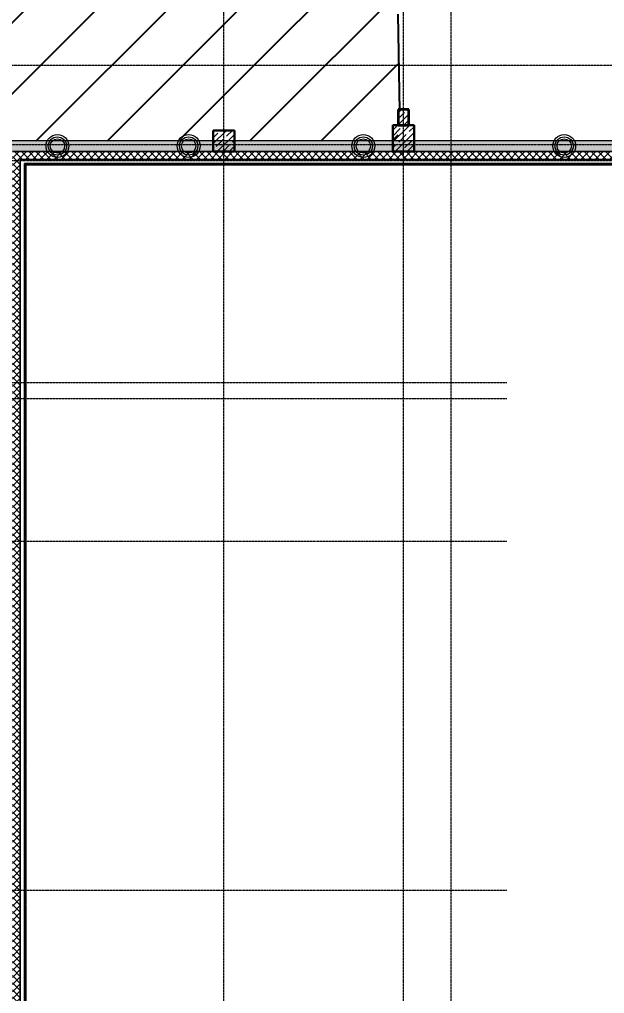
# Model space of a CAD drawing. Header units: millimetres. Extents: x 538266 to 1167394, y 114608 to 637157.
# Drawn here: x 849573 to 860642, y 175064 to 193485 of the extents above; entities that cross this region are included whole.
import ezdxf
from ezdxf.enums import TextEntityAlignment as Align

# ---------------------------------------------------------------- set-up
doc = ezdxf.new("R2010")
doc.units = ezdxf.units.MM
for name, pattern in [('CENTER2', [28.575, 19.05, -3.175, 3.175, -3.175]), ('DASHED', [19.05, 12.7, -6.35]), ('HIDDEN2', [4.7625, 3.175, -1.5875])]:
    doc.linetypes.add(name, pattern=pattern)
doc.layers.get('Defpoints').update_dxf_attribs({"color": 140})
doc.layers.add('A-AREA', color=7, linetype='Continuous', lineweight=15, true_color=0x7f7f7f)
doc.layers.add('РД_Оси_100', color=7, linetype='Continuous', lineweight=0, true_color=0x525252)
doc.layers.add('АР_Делит', color=120, linetype='Continuous', lineweight=0, plot=False)
for name, color, linetype, lineweight in [('АР_Колонны', 70, 'Continuous', 30), ('АР_площадь пом', 5, 'Continuous', 5), ('АР_Стены ЖБ', 7, 'Continuous', 35), ('АР_Стены ПЕНОблок', 52, 'Continuous', 20), ('АР_Тонкая', 254, 'Continuous', 5), ('АР_Утеплитель', 31, 'Continuous', 0), ('АР_Штриховка', 8, 'Continuous', 0)]:
    doc.layers.add(name, color=color, linetype=linetype, lineweight=lineweight)
doc.layers.add('ФВ-5', color=7, linetype='Continuous')
doc.styles.add('style1', font='ARIALN.TTF')

# ---------------------------------------------------------------- blocks, each defined once
blk = doc.blocks.new('MOK-МаркаПомещения1')
at = {"layer": 'A-AREA', "color": 0}
blk.add_line((-3.651, -1.944), (3.649, -1.944), dxfattribs=at)
at = {"layer": 'A-AREA', "color": 0, "style": 'style1'}
blk.add_attdef('АР-ПОМЕЩЕНИЕ:ПЛОЩАДЬ', text='', height=3, dxfattribs=at).set_placement((0, 0), align=Align.MIDDLE)
at = {"layer": 'Defpoints', "style": 'style1', "flags": 8}
blk.add_attdef('АР-ПОМЕЩЕНИЕ:НАИМЕНОВАНИЕ', text='', height=1, dxfattribs=at).set_placement((0, 2.956), align=Align.MIDDLE)
blk = doc.blocks.new('2_этаж')
at = {"layer": 'АР_Штриховка', "linetype": 'Continuous', "lineweight": 0, "true_color": 0x000000}
h = blk.add_hatch(dxfattribs=at)
h.set_pattern_fill('AR-CONC', color=18, style=0)
h.set_pattern_definition([(50, (602274.53, 0), (182.18467, -15.93909), [19.05, -209.55]), (355, (602274.53, 0), (-35.24342, 191.05685), [15.24, -167.64058]), (100.451445, (602289.71, -1.33), (146.94125, 175.11775), [16.19001, -178.09024]), (46.1842, (602274.53, 50.8), (271.07904, -42.04233), [28.575, -314.325]), (96.63556, (602297.12, 47.3), (237.40413, 247.42612), [24.28502, -267.1356]), (351.18415, (602274.53, 50.8), (237.40413, 247.42612), [22.85997, -251.45973]), (21, (602299.93, 38.1), (151.61439, -102.2652), [19.05, -209.55]), (326, (602299.93, 38.1), (61.80203, 184.18797), [15.24, -167.64]), (71.451445, (602312.56, 29.58), (213.41642, 81.92277), [16.19001, -178.08994]), (37.5, (602274.53, 0), (3.088603, 84.555039), [0, -165.608, 0, -170.18, 0, -168.275]), (7.5, (602274.53, 0), (66.819663, 100.180575), [0, -97.028, 0, -161.798, 0, -64.135]), (327.5, (602217.89, 0), (135.590595, -5.728744), [0, -63.5, 0, -198.12, 0, -262.89]), (317.5, (602192.49, 0), (148.12918, 25.42649), [0, -82.55, 0, -131.572, 0, -186.69])])
h.paths.add_polyline_path([(718374, 190988), (718574, 191188), (692874, 191188), (693074, 190988)], flags=0)
h = blk.add_hatch(dxfattribs=at)
h.set_pattern_fill('ANSI37', color=18, scale=30, style=0)
h.set_pattern_definition([(45, (602274.53, 0), (-67.35192, 67.35192), []), (135, (602274.53, 0), (-67.35192, -67.35192), [])])
h.paths.add_polyline_path([(718224, 190838), (718374, 190988), (693074, 190988), (693224, 190838)], flags=0)
h = blk.add_hatch(dxfattribs=at)
h.set_pattern_fill('ANSI37', color=18, scale=30, angle=-360, style=0)
h.set_pattern_definition([(45, (602274.53, 6e-11), (-67.35192, 67.35192), []), (135, (602274.53, 6e-11), (-67.35192, -67.35192), [])])
h.paths.add_polyline_path([(693224, 190838), (693074, 190988), (693074, 156113), (693224, 156113)], flags=0)
h = blk.add_hatch(dxfattribs=at)
h.set_pattern_fill('_U', color=18, style=0, pattern_type=0)
h.set_pattern_definition([(360, (602274.5291, 0), (0, 1), [])])
h.paths.add_polyline_path([(718119, 190733), (718144, 190758), (693304, 190758), (693329, 190733)], flags=0)
h = blk.add_hatch(dxfattribs=at)
h.set_pattern_fill('_U', color=18, angle=-360, style=0, pattern_type=0)
h.set_pattern_definition([(360, (602274.5291, 6e-11), (7e-16, 1), [])])
h.paths.add_polyline_path([(693329, 190733), (693304, 190758), (693304, 156113), (693329, 156113)], flags=0)
at = {"layer": 'АР_Делит', "color": 18, "true_color": 0x000000}
for centre, radius in [((693927, 191092), 216), ((693927, 191092), 173), ((693927, 191092), 136), ((696410, 191092), 216), ((696410, 191092), 173), ((696410, 191092), 136), ((699715, 191092), 216), ((699715, 191092), 173), ((699715, 191092), 136), ((703515, 191092), 216), ((703515, 191092), 173), ((703515, 191092), 136)]:
    blk.add_circle(centre, radius, dxfattribs=at)
at = {"layer": 'АР_Колонны', "color": 18, "linetype": 'HIDDEN2', "lineweight": 25, "true_color": 0x000000}
for p, q in [((700274, 191488), (700674, 191488)), ((700274, 190988), (700274, 191488)), ((700674, 191488), (700674, 190988)), ((696874, 191388), (697274, 191388)), ((696874, 190988), (696874, 191388)), ((697274, 191388), (697274, 190988)), ((697274, 190988), (696874, 190988)), ((700674, 190988), (700274, 190988))]:
    blk.add_line(p, q, dxfattribs=at)
at = {"layer": 'АР_Колонны', "color": 18, "linetype": 'Continuous', "lineweight": 15, "true_color": 0x000000}
for p, q in [((700674, 191488), (700274, 191488)), ((700274, 191488), (700274, 190988)), ((700674, 191488), (700274, 191488)), ((700274, 191488), (700274, 190988)), ((700674, 190988), (700674, 191488)), ((700674, 190988), (700674, 191488)), ((697274, 191388), (696874, 191388)), ((696874, 191388), (696874, 190988)), ((697274, 191388), (696874, 191388)), ((696874, 191388), (696874, 190988)), ((697274, 190988), (697274, 191388)), ((697274, 190988), (697274, 191388)), ((696874, 190988), (697274, 190988)), ((696874, 190988), (697274, 190988)), ((700274, 190988), (700674, 190988)), ((700274, 190988), (700674, 190988))]:
    blk.add_line(p, q, dxfattribs=at)
at = {"layer": 'АР_Стены ЖБ', "color": 18, "linetype": 'Continuous', "lineweight": 35, "true_color": 0x000000}
for p, q in [((700574, 191783), (700374, 191783)), ((700374, 191783), (700374, 191488)), ((700574, 191488), (700574, 191783)), ((700374, 191488), (700574, 191488))]:
    blk.add_line(p, q, dxfattribs=at)
at = {"layer": 'АР_Стены ЖБ', "color": 18, "linetype": 'Continuous', "lineweight": 30, "true_color": 0x000000}
for p, q in [((700674, 191488), (700274, 191488)), ((700274, 191488), (700274, 190988)), ((700674, 190988), (700674, 191488)), ((697274, 191388), (696874, 191388)), ((696874, 191388), (696874, 190988)), ((697274, 190988), (697274, 191388)), ((696874, 190988), (697274, 190988)), ((700274, 190988), (700674, 190988))]:
    blk.add_line(p, q, dxfattribs=at)
at = {"layer": 'АР_Стены ПЕНОблок', "color": 18, "linetype": 'Continuous', "lineweight": 20, "true_color": 0x000000}
for p, q in [((718574, 191188), (692874, 191188)), ((693074, 190988), (718374, 190988))]:
    blk.add_line(p, q, dxfattribs=at)
at = {"layer": 'АР_Тонкая', "color": 18, "linetype": 'Continuous', "lineweight": 5, "true_color": 0x000000}
for p, q in [((718224, 190838), (693224, 190838)), ((693224, 190838), (693224, 156113)), ((693304, 190758), (718144, 190758)), ((718144, 190758), (693304, 190758)), ((693304, 156113), (693304, 190758)), ((693304, 190758), (693304, 156113)), ((693329, 190733), (718119, 190733)), ((693329, 156113), (693329, 190733))]:
    blk.add_line(p, q, dxfattribs=at)
at = {"layer": 'АР_Утеплитель', "color": 18, "linetype": 'Continuous', "lineweight": 0, "true_color": 0x000000}
for p, q in [((718374, 190988), (693074, 190988)), ((693224, 190838), (718224, 190838)), ((693224, 156113), (693224, 190838))]:
    blk.add_line(p, q, dxfattribs=at)
at = {"layer": 'АР_Штриховка', "color": 18, "linetype": 'Continuous', "lineweight": 5, "true_color": 0x000000}
for p, q in [((700374, 191718), (700439, 191783)), ((700374, 191606), (700496, 191728)), ((700374, 191494), (700574, 191694)), ((700480, 191488), (700574, 191581)), ((700524, 191757), (700524, 191757)), ((700274, 191394), (700368, 191488)), ((700274, 191169), (700593, 191488)), ((700274, 191281), (700412, 191420)), ((700440, 191448), (700440, 191448)), ((700468, 191476), (700480, 191488)), ((700580, 191364), (700674, 191457)), ((696874, 191361), (696901, 191388)), ((696874, 191137), (697125, 191388)), ((696874, 191249), (696960, 191336)), ((696932, 191083), (697072, 191223)), ((696950, 190988), (697274, 191312)), ((696988, 191364), (696988, 191364)), ((697100, 191251), (697100, 191251)), ((697128, 191279), (697237, 191388)), ((700317, 190988), (700674, 191345)), ((700384, 191167), (700524, 191308)), ((700552, 191336), (700552, 191336)), ((700664, 191223), (700664, 191223)), ((696874, 191025), (696876, 191027)), ((696904, 191055), (696904, 191055)), ((697062, 190988), (697185, 191111)), ((697174, 190988), (697274, 191088)), ((697213, 191139), (697213, 191139)), ((697241, 191167), (697274, 191200)), ((700274, 191057), (700328, 191111)), ((700356, 191139), (700356, 191139)), ((700468, 191027), (700468, 191027)), ((700496, 191055), (700636, 191195)), ((700542, 190988), (700674, 191120)), ((700429, 190988), (700440, 190999)), ((700654, 190988), (700674, 191008))]:
    blk.add_line(p, q, dxfattribs=at)
at = {"layer": 'АР_площадь пом', "color": 18, "linetype": 'Continuous', "lineweight": 15, "true_color": 0x000000}
ref = blk.add_blockref('MOK-МаркаПомещения1', (709463, 193295), dxfattribs=dict(at, xscale=200, yscale=200, zscale=100))
ref.add_attrib('АР-ПОМЕЩЕНИЕ:НАИМЕНОВАНИЕ', 'Мнргофункциональное многосветное пространство с функцией актового зала на 250 мест с эстрадой в уровне пола', dxfattribs={"layer": 'Defpoints', "height": 200, "style": 'style1'}).set_placement((709463, 193886), align=Align.MIDDLE)
ref.add_attrib('АР-ПОМЕЩЕНИЕ:ПЛОЩАДЬ', '310.88', dxfattribs={"layer": 'A-AREA', "color": 0, "height": 600, "style": 'style1'}).set_placement((709463, 193295), align=Align.MIDDLE)
at = {"layer": 'Defpoints', "color": 18, "true_color": 0x000000, "style": 'style1'}
for p in [(677971, 219836), (678101, 211681)]:
    blk.add_attdef('АР-ПОМЕЩЕНИЕ:НАИМЕНОВАНИЕ', text='', height=100, dxfattribs=at).set_placement(p, align=Align.MIDDLE)
blk = doc.blocks.new('СОШ_2200_АР_ОСИ_М100_28.05.24')
at = {"layer": 'АР_Делит', "color": 251, "linetype": 'DASHED', "true_color": 0x636466}
blk.add_lwpolyline([(114955, 135155), (114955, -355), (93595.036, -355), (93595.036, 13855), (94145, 13855), (94145, 68320), (66055, 68320), (66055, 13857.73), (83455, 13857.73), (83455, -355), (45245, -355), (45245, 13145), (44695, 13145), (44695, 26755), (45245, 26755), (45245, 68320), (20455, 68320), (20455, 26755), (27955, 26755), (27955, 13145), (-355, 13145), (-355, 100855)], dxfattribs=at)
at = {"layer": 'РД_Оси_100', "color": 251, "linetype": 'CENTER2', "true_color": 0x636466}
for p, q in [((24200, -6155), (24200, 139938.679)), ((27600, -6155), (27600, 139938.679)), ((29555, 61200), (-5954.958, 61200)), ((29555, 54600), (-5954.958, 54600))]:
    blk.add_line(p, q, dxfattribs=at)
for points in [[(28500, -6155), (28500, 139938.679)], [(119910, 70200), (-5954.958, 70200)], [(95715.503, 68700), (-5454.958, 68700), (-5954.958, 68850)], [(78274.959, 68400), (-5454.958, 68400), (-5954.958, 68250)], [(29555, 64200), (-5454.958, 64200), (-5954.958, 64350)], [(29555, 63900), (-5454.958, 63900), (-5954.958, 63750)]]:
    blk.add_lwpolyline(points, dxfattribs=at)

msp = doc.modelspace()

# ---------------------------------------------------------------- hatches: boundary and pattern name
at = {"layer": 'ФВ-5'}
h = msp.add_hatch(dxfattribs=at)
h.set_pattern_fill('ANSI31', color=3, scale=300, style=0)
h.paths.add_polyline_path([(854418, 199833), (848938, 199833), (848938, 191188), (854418, 191188)])
h = msp.add_hatch(dxfattribs=at)
h.set_pattern_fill('ANSI31', color=3, scale=300, style=0)
h.paths.add_polyline_path([(856738, 193893), (854418, 193893), (854418, 191188), (856738, 191188)])

# ---------------------------------------------------------------- linework, layer by layer
at = {"color": 3}
msp.add_lwpolyline([(856770, 191751), (856738, 193583)], dxfattribs=at)

# ---------------------------------------------------------------- block references
msp.add_blockref('2_этаж', (156364, 0))
at = {"layer": 'РД_Оси_100'}
msp.add_blockref('СОШ_2200_АР_ОСИ_М100_28.05.24', (829238, 122413), dxfattribs=at)

doc.saveas('drawing.dxf')
